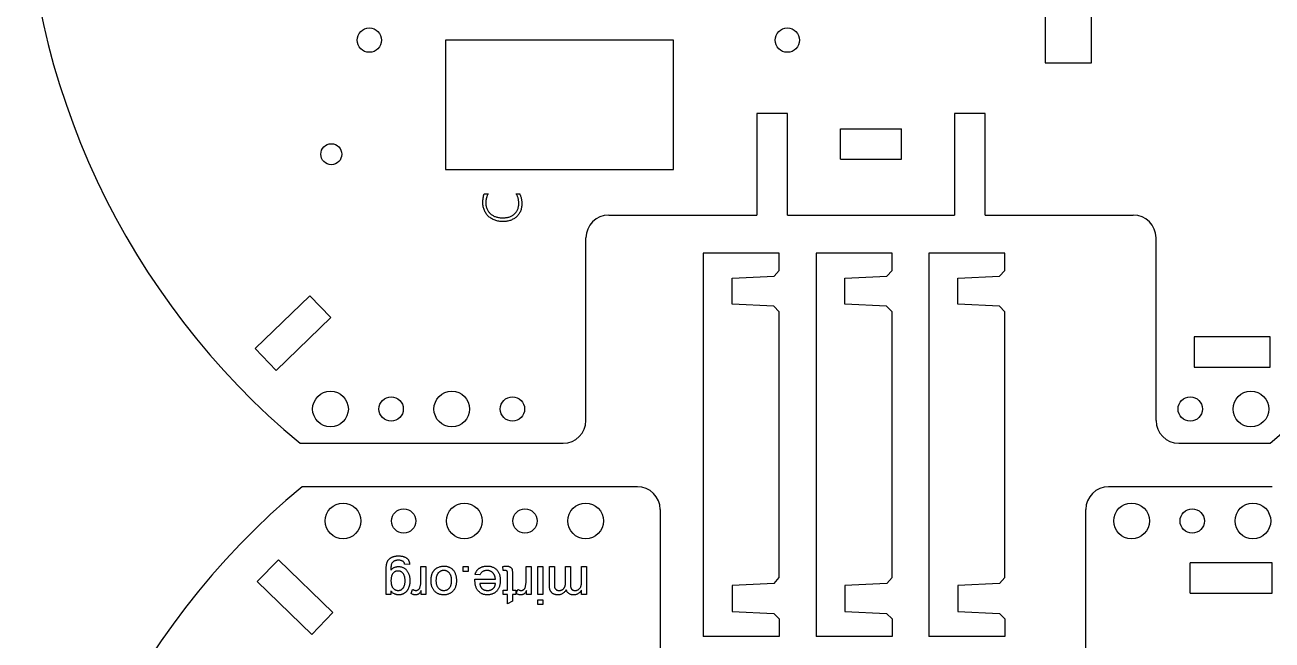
# Model space of a CAD drawing. Header units: millimetres. Extents: x 0 to 333, y 0 to 392.
# Drawn here: x 7.9 to 171.9, y 212.1 to 293 of the extents above; entities that cross this region are included whole.
import ezdxf

# ---------------------------------------------------------------- set-up
doc = ezdxf.new("R2010")
doc.units = ezdxf.units.MM

msp = doc.modelspace()

# ---------------------------------------------------------------- linework, layer by layer
at = {"color": 7, "linetype": 'Continuous', "lineweight": 25}
for p, q in [((142.08, 342), (142.08, 288)), ((148.18, 288), (148.18, 342)), ((93.16, 291), (63.16, 291)), ((63.16, 291), (63.16, 274)), ((93.16, 274), (93.16, 291)), ((142.08, 288), (148.18, 288)), ((108.16, 281.36), (104.16, 281.36)), ((104.16, 281.36), (104.16, 268)), ((108.16, 268), (108.16, 281.36)), ((134.16, 281.36), (130.16, 281.36)), ((130.16, 281.36), (130.16, 268)), ((134.16, 268), (134.16, 281.36)), ((115.16, 279.35), (123.16, 279.35)), ((115.16, 275.35), (115.16, 279.35)), ((123.16, 275.35), (123.16, 279.35)), ((115.16, 275.35), (123.16, 275.35)), ((63.16, 274), (93.16, 274)), ((68.28, 270.78), (68.78, 270.78)), ((72.5, 270.78), (72.95, 270.78)), ((84.66, 268), (104.16, 268)), ((108.16, 268), (130.16, 268)), ((134.16, 268), (153.66, 268)), ((81.66, 241), (81.66, 265)), ((156.66, 241), (156.66, 265)), ((107.1, 262.99), (97.1, 262.99)), ((97.1, 262.99), (97.1, 212.59)), ((107.1, 260.73), (107.1, 262.99)), ((121.94, 262.99), (111.94, 262.99)), ((111.94, 262.99), (111.94, 212.59)), ((121.94, 260.73), (121.94, 262.99)), ((136.78, 262.99), (126.78, 262.99)), ((126.78, 262.99), (126.78, 212.59)), ((136.78, 260.73), (136.78, 262.99)), ((100.9, 259.69), (106.4, 259.96)), ((100.9, 256.29), (100.9, 259.69)), ((106.4, 259.96), (107.1, 260.73)), ((115.74, 259.69), (121.24, 259.96)), ((115.74, 256.29), (115.74, 259.69)), ((121.24, 259.96), (121.94, 260.73)), ((130.58, 259.69), (136.08, 259.96)), ((130.58, 256.29), (130.58, 259.69)), ((136.08, 259.96), (136.78, 260.73)), ((45.33, 257.4), (38.14, 250.46)), ((48.11, 254.53), (45.33, 257.4)), ((106.36, 256.03), (100.9, 256.29)), ((107.1, 255.29), (106.36, 256.03)), ((121.2, 256.03), (115.74, 256.29)), ((121.94, 255.29), (121.2, 256.03)), ((136.05, 256.03), (130.58, 256.29)), ((136.78, 255.29), (136.05, 256.03)), ((40.92, 247.58), (48.11, 254.53)), ((107.1, 220.33), (107.1, 255.29)), ((121.94, 220.33), (121.94, 255.29)), ((136.78, 220.33), (136.78, 255.29)), ((171.66, 252), (161.66, 252)), ((161.66, 252), (161.66, 248)), ((171.66, 248), (171.66, 252)), ((38.14, 250.46), (40.92, 247.58)), ((161.66, 248), (171.66, 248)), ((44.05, 238), (78.66, 238)), ((159.66, 238), (171.66, 238)), ((88.42, 232.28), (44.32, 232.28)), ((171.92, 232.28), (150.42, 232.28)), ((91.42, 229.28), (91.42, 205.28)), ((147.42, 205.28), (147.42, 229.28)), ((41.19, 222.69), (38.41, 219.82)), ((48.38, 215.75), (41.19, 222.69)), ((58.44, 222.04), (57.8, 222.1)), ((59.94, 221.78), (60.58, 221.78)), ((59.94, 219.84), (59.94, 221.78)), ((60.58, 221.78), (60.58, 218.13)), ((65.52, 221.78), (66.16, 221.78)), ((65.52, 221.14), (65.52, 221.78)), ((66.16, 221.78), (66.16, 221.14)), ((70.77, 221.25), (70.71, 221.79)), ((73.79, 221.78), (74.43, 221.78)), ((73.79, 219.84), (73.79, 221.78)), ((74.43, 221.78), (74.43, 218.13)), ((75.32, 221.78), (75.97, 221.78)), ((75.32, 218.13), (75.32, 221.78)), ((75.97, 221.78), (75.97, 218.13)), ((76.86, 221.78), (77.5, 221.78)), ((76.86, 219.28), (76.86, 221.78)), ((77.5, 221.78), (77.5, 219.52)), ((78.97, 221.78), (79.61, 221.78)), ((78.97, 219.7), (78.97, 221.78)), ((79.61, 221.78), (79.61, 219.45)), ((81.09, 221.78), (81.73, 221.78)), ((81.09, 219.92), (81.09, 221.78)), ((81.73, 221.78), (81.73, 218.13)), ((171.92, 222.28), (161.17, 222.28)), ((161.17, 218.28), (161.17, 222.28)), ((171.92, 218.28), (171.92, 222.28)), ((55.36, 218.13), (55.36, 221.24)), ((66.16, 221.14), (65.52, 221.14)), ((67.06, 220.11), (69.75, 220.11)), ((67.7, 220.69), (67.08, 220.75)), ((71.35, 218.7), (71.35, 220.78)), ((71.99, 220.75), (71.99, 218.7)), ((106.4, 219.56), (107.1, 220.33)), ((121.24, 219.56), (121.94, 220.33)), ((136.08, 219.56), (136.78, 220.33)), ((38.41, 219.82), (45.6, 212.87)), ((56.01, 218.57), (56.01, 218.13)), ((58.66, 218.23), (58.86, 218.79)), ((60, 218.13), (60, 218.64)), ((69.75, 219.54), (67.7, 219.54)), ((70.77, 218.7), (71.35, 218.7)), ((70.77, 218.13), (70.77, 218.7)), ((71.99, 218.7), (72.44, 218.7)), ((72.44, 218.7), (72.44, 218.13)), ((72.5, 218.23), (72.7, 218.79)), ((73.85, 218.13), (73.85, 218.64)), ((81.09, 218.13), (81.09, 218.7)), ((106.4, 219.56), (100.9, 219.29)), ((100.9, 219.29), (100.9, 215.89)), ((121.24, 219.56), (115.74, 219.29)), ((115.74, 219.29), (115.74, 215.89)), ((136.08, 219.56), (130.58, 219.29)), ((130.58, 219.29), (130.58, 215.89)), ((161.17, 218.28), (171.92, 218.28)), ((56.01, 218.13), (55.36, 218.13)), ((60.58, 218.13), (60, 218.13)), ((71.35, 218.13), (70.77, 218.13)), ((71.35, 216.87), (71.35, 218.13)), ((71.99, 217.24), (71.35, 216.87)), ((71.99, 218.13), (71.99, 217.24)), ((72.44, 218.13), (71.99, 218.13)), ((74.43, 218.13), (73.85, 218.13)), ((75.97, 218.13), (75.32, 218.13)), ((75.32, 217.42), (75.97, 217.42)), ((75.32, 216.78), (75.32, 217.42)), ((75.97, 216.78), (75.32, 216.78)), ((75.97, 217.42), (75.97, 216.78)), ((81.73, 218.13), (81.09, 218.13)), ((45.6, 212.87), (48.38, 215.75)), ((100.9, 215.89), (106.36, 215.63)), ((107.1, 214.89), (106.36, 215.63)), ((115.74, 215.89), (121.2, 215.63)), ((121.94, 214.89), (121.2, 215.63)), ((130.58, 215.89), (136.05, 215.63)), ((136.78, 214.89), (136.05, 215.63)), ((107.1, 214.89), (107.1, 212.59)), ((121.94, 214.89), (121.94, 212.59)), ((136.78, 214.89), (136.78, 212.59)), ((107.1, 212.59), (97.1, 212.59)), ((121.94, 212.59), (111.94, 212.59)), ((136.78, 212.59), (126.78, 212.59))]:
    msp.add_line(p, q, dxfattribs=at)
for centre, radius in [((53.16, 291), 1.6), ((108.16, 291), 1.6), ((48.16, 276), 1.38), ((48.05, 242.5), 2.35), ((64.01, 242.5), 2.35), ((169.14, 242.5), 2.35), ((56.03, 242.5), 1.6), ((71.99, 242.5), 1.6), ((161.16, 242.5), 1.6), ((49.7, 227.78), 2.35), ((65.66, 227.78), 2.35), ((81.62, 227.78), 2.35), ((153.44, 227.78), 2.35), ((169.4, 227.78), 2.35), ((57.68, 227.78), 1.6), ((73.64, 227.78), 1.6), ((161.42, 227.78), 1.6)]:
    msp.add_circle(centre, radius, dxfattribs=at)
for centre, radius, start, end in [((107.85, 315), 100, 129.6461, 230.3539), ((107.85, 315), 100, 309.6461, 50.3539), ((84.66, 265), 3, 90, 180), ((153.66, 265), 3, 0, 90), ((78.66, 241), 3, 270, 0), ((159.66, 241), 3, 180, 270), ((108.12, 155.28), 100, 129.6461, 230.3539), ((88.42, 229.28), 3, 0, 90), ((150.42, 229.28), 3, 90, 180)]:
    msp.add_arc(centre, radius, start, end, dxfattribs=at)
for points, knots in [([(68.09, 269.65), (68.09, 269.75), (68.1, 269.95), (68.13, 270.25), (68.19, 270.52), (68.25, 270.7), (68.28, 270.78)], [0, 0, 0, 0, 0.266913, 0.521299, 0.765256, 1, 1, 1, 1]), ([(68.78, 270.78), (68.75, 270.74), (68.71, 270.65), (68.65, 270.51), (68.6, 270.37), (68.56, 270.23), (68.52, 270.09), (68.5, 269.94), (68.49, 269.79), (68.49, 269.69), (68.49, 269.64)], [0, 0, 0, 0, 0.126757, 0.251797, 0.3759018, 0.499823, 0.6237322, 0.7479032, 0.8729252, 1, 1, 1, 1]), ([(72.83, 269.52), (72.83, 269.58), (72.82, 269.7), (72.81, 269.87), (72.78, 270.03), (72.75, 270.19), (72.7, 270.35), (72.65, 270.5), (72.58, 270.65), (72.53, 270.74), (72.5, 270.78)], [0, 0, 0, 0, 0.134056, 0.264685, 0.391501, 0.516056, 0.638588, 0.760135, 0.880061, 1, 1, 1, 1]), ([(72.95, 270.78), (72.97, 270.73), (73.02, 270.64), (73.07, 270.49), (73.12, 270.33), (73.16, 270.17), (73.19, 270), (73.21, 269.83), (73.22, 269.65), (73.22, 269.53), (73.22, 269.47)], [0, 0, 0, 0, 0.117713, 0.237142, 0.357572, 0.480853, 0.605882, 0.733752, 0.865497, 1, 1, 1, 1]), ([(70.75, 267.14), (70.66, 267.15), (70.48, 267.15), (70.21, 267.18), (69.95, 267.24), (69.7, 267.31), (69.47, 267.41), (69.25, 267.53), (69.04, 267.66), (68.85, 267.82), (68.68, 267.99), (68.53, 268.18), (68.4, 268.39), (68.29, 268.61), (68.2, 268.85), (68.14, 269.1), (68.1, 269.37), (68.09, 269.56), (68.09, 269.65)], [0, 0, 0, 0, 0.067736, 0.133402, 0.197707, 0.260901, 0.323048, 0.383488, 0.443, 0.50196, 0.560808, 0.61949, 0.678877, 0.739749, 0.801858, 0.865633, 0.931251, 1, 1, 1, 1]), ([(68.49, 269.64), (68.49, 269.56), (68.49, 269.41), (68.52, 269.19), (68.58, 268.98), (68.65, 268.78), (68.74, 268.6), (68.85, 268.44), (68.98, 268.29), (69.12, 268.15), (69.28, 268.03), (69.45, 267.92), (69.63, 267.83), (69.83, 267.76), (70.04, 267.7), (70.26, 267.66), (70.48, 267.63), (70.64, 267.63), (70.72, 267.63)], [0, 0, 0, 0, 0.069223, 0.135111, 0.198304, 0.259543, 0.319232, 0.377447, 0.435197, 0.493121, 0.551488, 0.610326, 0.670961, 0.732982, 0.796937, 0.862432, 0.930194, 1, 1, 1, 1]), ([(70.72, 267.63), (70.79, 267.63), (70.93, 267.63), (71.14, 267.66), (71.34, 267.69), (71.53, 267.74), (71.72, 267.81), (71.89, 267.89), (72.06, 267.99), (72.21, 268.1), (72.34, 268.23), (72.47, 268.37), (72.57, 268.53), (72.66, 268.7), (72.74, 268.88), (72.79, 269.08), (72.82, 269.3), (72.83, 269.45), (72.83, 269.52)], [0, 0, 0, 0, 0.067042, 0.132534, 0.196413, 0.259559, 0.321621, 0.381853, 0.440967, 0.49921, 0.557331, 0.615577, 0.674459, 0.73485, 0.797003, 0.861309, 0.928735, 1, 1, 1, 1]), ([(73.22, 269.47), (73.22, 269.38), (73.22, 269.21), (73.18, 268.97), (73.12, 268.73), (73.04, 268.51), (72.94, 268.3), (72.82, 268.11), (72.68, 267.93), (72.53, 267.77), (72.35, 267.63), (72.16, 267.5), (71.96, 267.4), (71.74, 267.3), (71.51, 267.23), (71.27, 267.18), (71.01, 267.15), (70.84, 267.15), (70.75, 267.14)], [0, 0, 0, 0, 0.0678134, 0.132705, 0.1960745, 0.2578994, 0.3183758, 0.3775429, 0.4361814, 0.4945888, 0.553443, 0.6125831, 0.6732026, 0.7355112, 0.799113, 0.8642266, 0.9308494, 1, 1, 1, 1]), ([(55.36, 221.24), (55.37, 221.31), (55.37, 221.44), (55.37, 221.62), (55.39, 221.8), (55.41, 221.95), (55.43, 222.1), (55.46, 222.22), (55.49, 222.33), (55.53, 222.43), (55.58, 222.52), (55.63, 222.6), (55.69, 222.68), (55.76, 222.75), (55.83, 222.82), (55.91, 222.88), (55.99, 222.94), (56.08, 222.99), (56.18, 223.04), (56.28, 223.08), (56.39, 223.11), (56.5, 223.14), (56.62, 223.16), (56.74, 223.18), (56.87, 223.19), (56.96, 223.19), (57.01, 223.19)], [0, 0, 0, 0, 0.06841, 0.131791, 0.190201, 0.243754, 0.292187, 0.335717, 0.375129, 0.410034, 0.442762, 0.475541, 0.508121, 0.540968, 0.574025, 0.607766, 0.642332, 0.677701, 0.714046, 0.751272, 0.789394, 0.828488, 0.869134, 0.911136, 0.954613, 1, 1, 1, 1]), ([(57.01, 223.19), (57.06, 223.19), (57.16, 223.19), (57.31, 223.17), (57.46, 223.15), (57.59, 223.12), (57.72, 223.08), (57.84, 223.03), (57.95, 222.97), (58.06, 222.91), (58.15, 222.83), (58.23, 222.74), (58.3, 222.65), (58.35, 222.54), (58.4, 222.43), (58.43, 222.31), (58.44, 222.17), (58.44, 222.08), (58.44, 222.04)], [0, 0, 0, 0, 0.075524, 0.147988, 0.217123, 0.28342, 0.347045, 0.40854, 0.468608, 0.527724, 0.585115, 0.641568, 0.696727, 0.752944, 0.810102, 0.870024, 0.933086, 1, 1, 1, 1]), ([(56.05, 222.03), (56.04, 222.02), (56.04, 221.98), (56.03, 221.92), (56.02, 221.85), (56.01, 221.77), (56.01, 221.68), (56.01, 221.57), (56.01, 221.46), (56.01, 221.37), (56.01, 221.33)], [0, 0, 0, 0, 0.068487, 0.153167, 0.254542, 0.371198, 0.50334, 0.652379, 0.818389, 1, 1, 1, 1]), ([(56.01, 221.33), (56.04, 221.37), (56.1, 221.44), (56.21, 221.53), (56.32, 221.61), (56.44, 221.67), (56.57, 221.72), (56.7, 221.75), (56.84, 221.78), (56.93, 221.78), (56.98, 221.78)], [0, 0, 0, 0, 0.13145, 0.258182, 0.380811, 0.502297, 0.623433, 0.745773, 0.870824, 1, 1, 1, 1]), ([(56.99, 222.61), (56.96, 222.61), (56.89, 222.61), (56.8, 222.61), (56.71, 222.59), (56.63, 222.58), (56.55, 222.56), (56.48, 222.53), (56.41, 222.5), (56.33, 222.45), (56.25, 222.38), (56.16, 222.28), (56.09, 222.16), (56.06, 222.08), (56.05, 222.03)], [0, 0, 0, 0, 0.083413, 0.162855, 0.236923, 0.307579, 0.37414, 0.437196, 0.497253, 0.554894, 0.665736, 0.773923, 0.884919, 1, 1, 1, 1]), ([(56.98, 221.78), (57.04, 221.78), (57.16, 221.78), (57.32, 221.75), (57.48, 221.71), (57.63, 221.65), (57.76, 221.57), (57.89, 221.48), (58.01, 221.37), (58.11, 221.24), (58.2, 221.1), (58.28, 220.96), (58.35, 220.8), (58.41, 220.64), (58.45, 220.48), (58.48, 220.31), (58.5, 220.13), (58.5, 220), (58.51, 219.94)], [0, 0, 0, 0, 0.0658673, 0.1286847, 0.1890836, 0.2476091, 0.3058545, 0.3641023, 0.4230691, 0.4846755, 0.5468904, 0.6089849, 0.6713926, 0.7344155, 0.7981627, 0.8635027, 0.9307995, 1, 1, 1, 1]), ([(57.6, 222.46), (57.56, 222.49), (57.48, 222.53), (57.33, 222.58), (57.17, 222.61), (57.05, 222.61), (56.99, 222.61)], [0, 0, 0, 0, 0.218587, 0.453477, 0.712016, 1, 1, 1, 1]), ([(57.8, 222.1), (57.79, 222.14), (57.78, 222.21), (57.74, 222.31), (57.68, 222.4), (57.62, 222.44), (57.6, 222.46)], [0, 0, 0, 0, 0.277483, 0.530579, 0.766422, 1, 1, 1, 1]), ([(61.29, 219.9), (61.29, 219.96), (61.29, 220.07), (61.3, 220.23), (61.31, 220.38), (61.34, 220.52), (61.36, 220.66), (61.4, 220.78), (61.44, 220.89), (61.49, 221), (61.54, 221.1), (61.61, 221.19), (61.67, 221.28), (61.74, 221.36), (61.82, 221.43), (61.91, 221.5), (62, 221.57), (62.12, 221.64), (62.29, 221.72), (62.5, 221.79), (62.72, 221.84), (62.87, 221.84), (62.95, 221.84)], [0, 0, 0, 0, 0.058698, 0.114042, 0.166463, 0.216071, 0.262728, 0.306876, 0.348818, 0.388675, 0.427002, 0.46511, 0.502535, 0.539692, 0.577048, 0.61431, 0.652436, 0.690862, 0.76791, 0.844221, 0.92114, 1, 1, 1, 1]), ([(62.95, 221.84), (63.01, 221.84), (63.13, 221.84), (63.3, 221.82), (63.47, 221.78), (63.63, 221.72), (63.77, 221.66), (63.91, 221.57), (64.04, 221.47), (64.16, 221.36), (64.27, 221.23), (64.36, 221.09), (64.44, 220.93), (64.51, 220.76), (64.56, 220.58), (64.59, 220.38), (64.62, 220.17), (64.62, 220.03), (64.62, 219.95)], [0, 0, 0, 0, 0.063926, 0.125121, 0.184194, 0.242122, 0.298638, 0.355028, 0.412089, 0.469915, 0.528683, 0.588247, 0.649294, 0.712504, 0.778734, 0.848317, 0.922061, 1, 1, 1, 1]), ([(67.08, 220.75), (67.09, 220.8), (67.11, 220.88), (67.17, 221), (67.22, 221.11), (67.29, 221.21), (67.36, 221.31), (67.44, 221.4), (67.53, 221.48), (67.63, 221.56), (67.74, 221.63), (67.85, 221.68), (67.97, 221.73), (68.09, 221.78), (68.23, 221.81), (68.37, 221.83), (68.51, 221.84), (68.61, 221.84), (68.67, 221.84)], [0, 0, 0, 0, 0.063583, 0.12508, 0.184956, 0.244063, 0.302318, 0.360065, 0.418136, 0.476973, 0.536742, 0.597265, 0.658576, 0.722159, 0.787691, 0.855696, 0.926077, 1, 1, 1, 1]), ([(68.67, 221.84), (68.73, 221.84), (68.86, 221.84), (69.04, 221.82), (69.21, 221.78), (69.38, 221.73), (69.53, 221.66), (69.67, 221.57), (69.8, 221.47), (69.93, 221.36), (70.04, 221.23), (70.13, 221.09), (70.21, 220.93), (70.28, 220.77), (70.33, 220.59), (70.36, 220.4), (70.39, 220.19), (70.39, 220.06), (70.39, 219.98)], [0, 0, 0, 0, 0.067345, 0.131605, 0.193092, 0.252517, 0.310714, 0.368057, 0.425515, 0.483474, 0.542087, 0.601167, 0.661052, 0.722879, 0.787434, 0.854511, 0.925352, 1, 1, 1, 1]), ([(70.71, 221.79), (70.75, 221.8), (70.83, 221.81), (70.95, 221.83), (71.06, 221.84), (71.13, 221.84), (71.16, 221.84)], [0, 0, 0, 0, 0.275333, 0.532913, 0.773608, 1, 1, 1, 1]), ([(71.16, 221.84), (71.21, 221.84), (71.31, 221.84), (71.45, 221.82), (71.56, 221.79), (71.66, 221.74), (71.75, 221.69), (71.82, 221.62), (71.88, 221.55), (71.91, 221.48), (71.94, 221.42), (71.95, 221.36), (71.96, 221.28), (71.97, 221.2), (71.98, 221.1), (71.99, 221), (71.99, 220.88), (71.99, 220.8), (71.99, 220.75)], [0, 0, 0, 0, 0.0946979, 0.1797139, 0.2541356, 0.3216504, 0.3835742, 0.4422339, 0.4991361, 0.5553076, 0.5868008, 0.6250508, 0.6695846, 0.7213661, 0.7803283, 0.8465763, 0.9195971, 1, 1, 1, 1]), ([(56.94, 221.2), (56.9, 221.2), (56.84, 221.2), (56.75, 221.19), (56.66, 221.16), (56.57, 221.13), (56.49, 221.08), (56.41, 221.03), (56.34, 220.96), (56.27, 220.89), (56.21, 220.81), (56.15, 220.71), (56.11, 220.61), (56.07, 220.49), (56.04, 220.36), (56.02, 220.22), (56.01, 220.07), (56.01, 219.97), (56.01, 219.92)], [0, 0, 0, 0, 0.054404, 0.107083, 0.158325, 0.209603, 0.26097, 0.313649, 0.36766, 0.423924, 0.48229, 0.543012, 0.607221, 0.675421, 0.748388, 0.826576, 0.910352, 1, 1, 1, 1]), ([(56.01, 219.92), (56.01, 219.87), (56.01, 219.77), (56.02, 219.62), (56.04, 219.49), (56.07, 219.36), (56.11, 219.25), (56.16, 219.14), (56.21, 219.05), (56.28, 218.96), (56.35, 218.89), (56.42, 218.82), (56.5, 218.76), (56.58, 218.72), (56.67, 218.68), (56.76, 218.66), (56.85, 218.64), (56.91, 218.64), (56.95, 218.64)], [0, 0, 0, 0, 0.086673, 0.167459, 0.244414, 0.316192, 0.384334, 0.448778, 0.511307, 0.57117, 0.629275, 0.684689, 0.738712, 0.790845, 0.842563, 0.894033, 0.946477, 1, 1, 1, 1]), ([(57.86, 219.9), (57.86, 219.95), (57.86, 220.06), (57.85, 220.21), (57.83, 220.35), (57.8, 220.48), (57.76, 220.6), (57.72, 220.71), (57.67, 220.81), (57.6, 220.89), (57.53, 220.96), (57.46, 221.03), (57.38, 221.08), (57.3, 221.13), (57.22, 221.16), (57.13, 221.19), (57.03, 221.2), (56.97, 221.2), (56.94, 221.2)], [0, 0, 0, 0, 0.090999, 0.17613, 0.255207, 0.32855, 0.397148, 0.461537, 0.522153, 0.580066, 0.635407, 0.688843, 0.740696, 0.791342, 0.842124, 0.893404, 0.946122, 1, 1, 1, 1]), ([(56.95, 218.64), (56.98, 218.64), (57.04, 218.64), (57.13, 218.66), (57.22, 218.68), (57.3, 218.72), (57.38, 218.76), (57.46, 218.82), (57.53, 218.88), (57.6, 218.96), (57.66, 219.04), (57.72, 219.14), (57.76, 219.24), (57.8, 219.35), (57.83, 219.48), (57.85, 219.61), (57.86, 219.75), (57.86, 219.85), (57.86, 219.9)], [0, 0, 0, 0, 0.053971, 0.106283, 0.157632, 0.209058, 0.261684, 0.314671, 0.370285, 0.428295, 0.488496, 0.550651, 0.615327, 0.68368, 0.755577, 0.83221, 0.913395, 1, 1, 1, 1]), ([(58.51, 219.94), (58.5, 219.86), (58.5, 219.69), (58.46, 219.44), (58.41, 219.21), (58.34, 219.02), (58.28, 218.87), (58.23, 218.77), (58.17, 218.68), (58.11, 218.59), (58.04, 218.51), (57.97, 218.43), (57.89, 218.36), (57.81, 218.3), (57.72, 218.24), (57.63, 218.19), (57.54, 218.15), (57.44, 218.12), (57.34, 218.09), (57.23, 218.08), (57.12, 218.06), (57.05, 218.06), (57.01, 218.06)], [0, 0, 0, 0, 0.094875, 0.186818, 0.276255, 0.364774, 0.408215, 0.450111, 0.490975, 0.530989, 0.57035, 0.609521, 0.647954, 0.686392, 0.724539, 0.76263, 0.80075, 0.839188, 0.877955, 0.917619, 0.958342, 1, 1, 1, 1]), ([(62.95, 218.06), (62.89, 218.06), (62.77, 218.07), (62.6, 218.09), (62.44, 218.13), (62.28, 218.18), (62.14, 218.25), (62, 218.34), (61.87, 218.43), (61.75, 218.55), (61.64, 218.68), (61.55, 218.82), (61.47, 218.97), (61.4, 219.13), (61.35, 219.31), (61.31, 219.5), (61.29, 219.7), (61.29, 219.83), (61.29, 219.9)], [0, 0, 0, 0, 0.064152, 0.125572, 0.185148, 0.243459, 0.301276, 0.358813, 0.417033, 0.476294, 0.536487, 0.596565, 0.657747, 0.720709, 0.785972, 0.853802, 0.925129, 1, 1, 1, 1]), ([(62.95, 221.27), (62.92, 221.27), (62.84, 221.26), (62.74, 221.25), (62.64, 221.22), (62.55, 221.19), (62.46, 221.14), (62.37, 221.08), (62.29, 221.02), (62.22, 220.94), (62.15, 220.85), (62.09, 220.75), (62.04, 220.64), (62, 220.52), (61.97, 220.39), (61.94, 220.25), (61.93, 220.09), (61.93, 219.99), (61.93, 219.93)], [0, 0, 0, 0, 0.056522, 0.111524, 0.165403, 0.218025, 0.271134, 0.324845, 0.379907, 0.436626, 0.495309, 0.555669, 0.618948, 0.685862, 0.757019, 0.832925, 0.913949, 1, 1, 1, 1]), ([(61.93, 219.93), (61.93, 219.88), (61.93, 219.78), (61.94, 219.64), (61.97, 219.5), (62, 219.37), (62.04, 219.26), (62.09, 219.15), (62.15, 219.05), (62.22, 218.97), (62.29, 218.89), (62.38, 218.82), (62.46, 218.77), (62.55, 218.72), (62.64, 218.68), (62.74, 218.66), (62.84, 218.64), (62.92, 218.64), (62.95, 218.64)], [0, 0, 0, 0, 0.083091, 0.161599, 0.235449, 0.305032, 0.37138, 0.434814, 0.49558, 0.55546, 0.613804, 0.669732, 0.724174, 0.778201, 0.832482, 0.886638, 0.942235, 1, 1, 1, 1]), ([(63.98, 219.95), (63.98, 220), (63.98, 220.11), (63.96, 220.26), (63.94, 220.4), (63.91, 220.53), (63.87, 220.64), (63.82, 220.75), (63.76, 220.85), (63.69, 220.94), (63.61, 221.02), (63.53, 221.08), (63.45, 221.14), (63.36, 221.19), (63.26, 221.22), (63.16, 221.25), (63.06, 221.26), (62.99, 221.27), (62.95, 221.27)], [0, 0, 0, 0, 0.085107, 0.164625, 0.23953, 0.309677, 0.376092, 0.439366, 0.500005, 0.558712, 0.61586, 0.671339, 0.725456, 0.77872, 0.832236, 0.886655, 0.942519, 1, 1, 1, 1]), ([(62.95, 218.64), (62.99, 218.64), (63.06, 218.64), (63.16, 218.66), (63.26, 218.68), (63.36, 218.72), (63.45, 218.76), (63.53, 218.82), (63.61, 218.89), (63.69, 218.96), (63.76, 219.05), (63.82, 219.15), (63.87, 219.26), (63.91, 219.38), (63.94, 219.51), (63.96, 219.65), (63.98, 219.79), (63.98, 219.9), (63.98, 219.95)], [0, 0, 0, 0, 0.057575, 0.113531, 0.168039, 0.221642, 0.274751, 0.328957, 0.384527, 0.441388, 0.500191, 0.560929, 0.623824, 0.690348, 0.76061, 0.835638, 0.915286, 1, 1, 1, 1]), ([(64.62, 219.95), (64.62, 219.87), (64.61, 219.71), (64.59, 219.49), (64.55, 219.28), (64.49, 219.08), (64.41, 218.9), (64.31, 218.74), (64.2, 218.59), (64.11, 218.51), (64.07, 218.46)], [0, 0, 0, 0, 0.148743, 0.287828, 0.419547, 0.543761, 0.661832, 0.776707, 0.888407, 1, 1, 1, 1]), ([(67.06, 219.95), (67.06, 219.97), (67.06, 220.03), (67.06, 220.08), (67.06, 220.11)], [0, 0, 0, 0, 0.420703, 1, 1, 1, 1]), ([(68.7, 218.06), (68.64, 218.06), (68.53, 218.07), (68.36, 218.09), (68.19, 218.13), (68.04, 218.18), (67.9, 218.25), (67.76, 218.34), (67.63, 218.44), (67.51, 218.56), (67.4, 218.69), (67.31, 218.83), (67.23, 218.98), (67.17, 219.15), (67.12, 219.34), (67.08, 219.53), (67.06, 219.73), (67.06, 219.88), (67.06, 219.95)], [0, 0, 0, 0, 0.062836, 0.122971, 0.181637, 0.238963, 0.295272, 0.352148, 0.409474, 0.46841, 0.528347, 0.588545, 0.650243, 0.713999, 0.780252, 0.849529, 0.922648, 1, 1, 1, 1]), ([(68.66, 221.27), (68.6, 221.27), (68.5, 221.26), (68.35, 221.24), (68.21, 221.19), (68.08, 221.13), (67.96, 221.05), (67.86, 220.95), (67.77, 220.83), (67.73, 220.74), (67.7, 220.69)], [0, 0, 0, 0, 0.13709, 0.264744, 0.387127, 0.50428, 0.620776, 0.739671, 0.865404, 1, 1, 1, 1]), ([(69.75, 220.11), (69.74, 220.16), (69.74, 220.25), (69.72, 220.37), (69.69, 220.49), (69.65, 220.61), (69.6, 220.71), (69.55, 220.8), (69.48, 220.89), (69.41, 220.97), (69.34, 221.04), (69.25, 221.1), (69.16, 221.15), (69.07, 221.2), (68.97, 221.23), (68.87, 221.25), (68.77, 221.26), (68.69, 221.27), (68.66, 221.27)], [0, 0, 0, 0, 0.076544, 0.14975, 0.218877, 0.285093, 0.348758, 0.410223, 0.470846, 0.530375, 0.589524, 0.646869, 0.704273, 0.760838, 0.818485, 0.876946, 0.93729, 1, 1, 1, 1]), ([(70.39, 219.98), (70.39, 219.91), (70.39, 219.77), (70.36, 219.56), (70.33, 219.36), (70.28, 219.17), (70.21, 219), (70.13, 218.84), (70.03, 218.7), (69.92, 218.56), (69.8, 218.45), (69.67, 218.34), (69.53, 218.26), (69.38, 218.19), (69.22, 218.13), (69.06, 218.09), (68.88, 218.07), (68.76, 218.06), (68.7, 218.06)], [0, 0, 0, 0, 0.077009, 0.149528, 0.219025, 0.284892, 0.348444, 0.409696, 0.470089, 0.529663, 0.588511, 0.645802, 0.702657, 0.759421, 0.816772, 0.875637, 0.93649, 1, 1, 1, 1]), ([(71.02, 221.27), (71.01, 221.27), (70.97, 221.27), (70.91, 221.26), (70.85, 221.26), (70.8, 221.25), (70.77, 221.25)], [0, 0, 0, 0, 0.20274, 0.437539, 0.704573, 1, 1, 1, 1]), ([(71.35, 220.78), (71.35, 220.82), (71.35, 220.89), (71.35, 220.98), (71.34, 221.05), (71.32, 221.12), (71.28, 221.18), (71.23, 221.22), (71.18, 221.24), (71.14, 221.26), (71.08, 221.27), (71.04, 221.27), (71.02, 221.27)], [0, 0, 0, 0, 0.169497, 0.305846, 0.409703, 0.481735, 0.593521, 0.705542, 0.767081, 0.835344, 0.912983, 1, 1, 1, 1]), ([(80.23, 218.64), (80.27, 218.64), (80.35, 218.64), (80.47, 218.67), (80.58, 218.71), (80.69, 218.77), (80.79, 218.85), (80.87, 218.94), (80.94, 219.05), (80.99, 219.15), (81.01, 219.24), (81.03, 219.31), (81.05, 219.4), (81.06, 219.49), (81.07, 219.59), (81.08, 219.69), (81.09, 219.8), (81.09, 219.88), (81.09, 219.92)], [0, 0, 0, 0, 0.069882, 0.138388, 0.206758, 0.276598, 0.347135, 0.41792, 0.490213, 0.566471, 0.607866, 0.652233, 0.700547, 0.752523, 0.808321, 0.86847, 0.93198, 1, 1, 1, 1]), ([(57.01, 218.06), (56.96, 218.06), (56.86, 218.07), (56.72, 218.09), (56.58, 218.13), (56.45, 218.19), (56.33, 218.26), (56.21, 218.35), (56.1, 218.45), (56.04, 218.53), (56.01, 218.57)], [0, 0, 0, 0, 0.127411, 0.251224, 0.371451, 0.491533, 0.613231, 0.736879, 0.86552, 1, 1, 1, 1]), ([(59.26, 218.06), (59.21, 218.06), (59.11, 218.07), (58.96, 218.1), (58.8, 218.16), (58.71, 218.21), (58.66, 218.23)], [0, 0, 0, 0, 0.235779, 0.477896, 0.732141, 1, 1, 1, 1]), ([(58.86, 218.79), (58.89, 218.77), (58.96, 218.72), (59.07, 218.68), (59.18, 218.64), (59.25, 218.64), (59.28, 218.64)], [0, 0, 0, 0, 0.2734161, 0.5264312, 0.7670628, 1, 1, 1, 1]), ([(60, 218.64), (59.97, 218.58), (59.91, 218.48), (59.82, 218.35), (59.73, 218.25), (59.64, 218.17), (59.55, 218.12), (59.45, 218.09), (59.36, 218.07), (59.29, 218.06), (59.26, 218.06)], [0, 0, 0, 0, 0.189606, 0.351271, 0.488271, 0.601433, 0.702055, 0.79995, 0.89898, 1, 1, 1, 1]), ([(59.28, 218.64), (59.31, 218.64), (59.38, 218.64), (59.46, 218.67), (59.55, 218.71), (59.63, 218.76), (59.7, 218.83), (59.76, 218.91), (59.81, 219), (59.83, 219.07), (59.84, 219.11)], [0, 0, 0, 0, 0.118227, 0.234673, 0.350378, 0.471833, 0.596773, 0.724798, 0.858245, 1, 1, 1, 1]), ([(59.84, 219.11), (59.86, 219.16), (59.89, 219.28), (59.92, 219.46), (59.94, 219.65), (59.94, 219.77), (59.94, 219.84)], [0, 0, 0, 0, 0.23826, 0.483736, 0.736379, 1, 1, 1, 1]), ([(64.07, 218.46), (64.03, 218.43), (63.95, 218.37), (63.83, 218.29), (63.7, 218.22), (63.56, 218.16), (63.42, 218.12), (63.27, 218.08), (63.11, 218.06), (63.01, 218.06), (62.95, 218.06)], [0, 0, 0, 0, 0.124302, 0.246336, 0.367599, 0.489098, 0.612371, 0.737766, 0.866431, 1, 1, 1, 1]), ([(67.7, 219.54), (67.7, 219.5), (67.71, 219.44), (67.73, 219.35), (67.75, 219.27), (67.77, 219.19), (67.81, 219.12), (67.84, 219.06), (67.88, 219), (67.92, 218.96), (67.93, 218.95)], [0, 0, 0, 0, 0.148172, 0.289709, 0.422398, 0.547032, 0.667377, 0.782955, 0.892715, 1, 1, 1, 1]), ([(67.93, 218.95), (67.96, 218.92), (68.01, 218.87), (68.09, 218.81), (68.18, 218.76), (68.27, 218.71), (68.37, 218.68), (68.48, 218.66), (68.59, 218.64), (68.66, 218.64), (68.7, 218.64)], [0, 0, 0, 0, 0.12372, 0.245306, 0.365267, 0.485514, 0.608362, 0.734769, 0.864908, 1, 1, 1, 1]), ([(68.7, 218.64), (68.74, 218.64), (68.81, 218.64), (68.91, 218.65), (69.01, 218.67), (69.1, 218.7), (69.19, 218.73), (69.27, 218.77), (69.35, 218.83), (69.43, 218.88), (69.49, 218.95), (69.56, 219.01), (69.61, 219.09), (69.65, 219.17), (69.69, 219.25), (69.72, 219.34), (69.74, 219.44), (69.74, 219.5), (69.75, 219.54)], [0, 0, 0, 0, 0.068917, 0.135551, 0.199737, 0.262622, 0.324497, 0.386093, 0.447413, 0.509197, 0.570922, 0.630837, 0.690156, 0.749787, 0.809726, 0.87092, 0.934593, 1, 1, 1, 1]), ([(73.1, 218.06), (73.05, 218.06), (72.95, 218.07), (72.8, 218.1), (72.65, 218.16), (72.55, 218.21), (72.5, 218.23)], [0, 0, 0, 0, 0.235779, 0.477896, 0.732141, 1, 1, 1, 1]), ([(72.7, 218.79), (72.74, 218.77), (72.81, 218.72), (72.91, 218.68), (73.02, 218.64), (73.09, 218.64), (73.13, 218.64)], [0, 0, 0, 0, 0.2734161, 0.5264312, 0.7670628, 1, 1, 1, 1]), ([(73.85, 218.64), (73.82, 218.58), (73.76, 218.48), (73.66, 218.35), (73.57, 218.25), (73.48, 218.17), (73.39, 218.12), (73.3, 218.09), (73.2, 218.07), (73.14, 218.06), (73.1, 218.06)], [0, 0, 0, 0, 0.189606, 0.351271, 0.488271, 0.601433, 0.702055, 0.79995, 0.89898, 1, 1, 1, 1]), ([(73.13, 218.64), (73.16, 218.64), (73.22, 218.64), (73.31, 218.67), (73.39, 218.71), (73.47, 218.76), (73.54, 218.83), (73.6, 218.91), (73.65, 219), (73.68, 219.07), (73.69, 219.11)], [0, 0, 0, 0, 0.118227, 0.234673, 0.350378, 0.471833, 0.596773, 0.724798, 0.858245, 1, 1, 1, 1]), ([(73.69, 219.11), (73.7, 219.16), (73.73, 219.28), (73.76, 219.46), (73.78, 219.65), (73.79, 219.77), (73.79, 219.84)], [0, 0, 0, 0, 0.23826, 0.483736, 0.736379, 1, 1, 1, 1]), ([(77.96, 218.06), (77.92, 218.06), (77.84, 218.06), (77.71, 218.08), (77.6, 218.1), (77.49, 218.14), (77.39, 218.18), (77.3, 218.23), (77.22, 218.29), (77.14, 218.36), (77.07, 218.44), (77.01, 218.53), (76.96, 218.63), (76.93, 218.74), (76.89, 218.86), (76.87, 219), (76.86, 219.14), (76.86, 219.23), (76.86, 219.28)], [0, 0, 0, 0, 0.068486, 0.133632, 0.195327, 0.254222, 0.311272, 0.366612, 0.421256, 0.47607, 0.531428, 0.588229, 0.647305, 0.709398, 0.775283, 0.845228, 0.920397, 1, 1, 1, 1]), ([(77.5, 219.52), (77.5, 219.46), (77.5, 219.36), (77.51, 219.21), (77.53, 219.1), (77.55, 219), (77.59, 218.92), (77.63, 218.85), (77.69, 218.79), (77.76, 218.73), (77.84, 218.69), (77.93, 218.66), (78.02, 218.64), (78.08, 218.64), (78.12, 218.64)], [0, 0, 0, 0, 0.136415, 0.252897, 0.34922, 0.426932, 0.494452, 0.560702, 0.628626, 0.698836, 0.771418, 0.844157, 0.919964, 1, 1, 1, 1]), ([(79.07, 218.74), (79.04, 218.69), (78.97, 218.58), (78.85, 218.44), (78.72, 218.33), (78.58, 218.23), (78.44, 218.15), (78.29, 218.1), (78.13, 218.07), (78.02, 218.06), (77.96, 218.06)], [0, 0, 0, 0, 0.142303, 0.275384, 0.402479, 0.523376, 0.641231, 0.758323, 0.877553, 1, 1, 1, 1]), ([(78.12, 218.64), (78.15, 218.64), (78.21, 218.64), (78.29, 218.65), (78.38, 218.67), (78.45, 218.7), (78.53, 218.74), (78.6, 218.78), (78.67, 218.83), (78.73, 218.89), (78.79, 218.96), (78.84, 219.04), (78.88, 219.12), (78.91, 219.22), (78.94, 219.32), (78.96, 219.44), (78.97, 219.56), (78.97, 219.65), (78.97, 219.7)], [0, 0, 0, 0, 0.058576, 0.115035, 0.169764, 0.223648, 0.276873, 0.330288, 0.385037, 0.440685, 0.49788, 0.557223, 0.620037, 0.686256, 0.756748, 0.831893, 0.912834, 1, 1, 1, 1]), ([(80.04, 218.06), (79.98, 218.06), (79.86, 218.07), (79.7, 218.1), (79.55, 218.16), (79.41, 218.24), (79.3, 218.34), (79.2, 218.45), (79.12, 218.59), (79.09, 218.69), (79.07, 218.74)], [0, 0, 0, 0, 0.142745, 0.274635, 0.398244, 0.517604, 0.634705, 0.752088, 0.873081, 1, 1, 1, 1]), ([(79.61, 219.45), (79.61, 219.42), (79.61, 219.35), (79.62, 219.26), (79.63, 219.18), (79.65, 219.1), (79.67, 219.02), (79.69, 218.96), (79.72, 218.9), (79.75, 218.84), (79.79, 218.79), (79.84, 218.75), (79.89, 218.72), (79.95, 218.69), (80.01, 218.66), (80.08, 218.65), (80.15, 218.64), (80.2, 218.64), (80.23, 218.64)], [0, 0, 0, 0, 0.084052, 0.162315, 0.23666, 0.305778, 0.369855, 0.430882, 0.488026, 0.542745, 0.595115, 0.646686, 0.699726, 0.753414, 0.809316, 0.869027, 0.932209, 1, 1, 1, 1]), ([(81.09, 218.7), (81.06, 218.65), (81, 218.56), (80.9, 218.44), (80.78, 218.33), (80.66, 218.23), (80.52, 218.16), (80.37, 218.1), (80.21, 218.07), (80.1, 218.06), (80.04, 218.06)], [0, 0, 0, 0, 0.126632, 0.249844, 0.372605, 0.496751, 0.620594, 0.743752, 0.869167, 1, 1, 1, 1])]:
    msp.add_open_spline(points, degree=3, knots=knots, dxfattribs=at)

doc.saveas('drawing.dxf')
